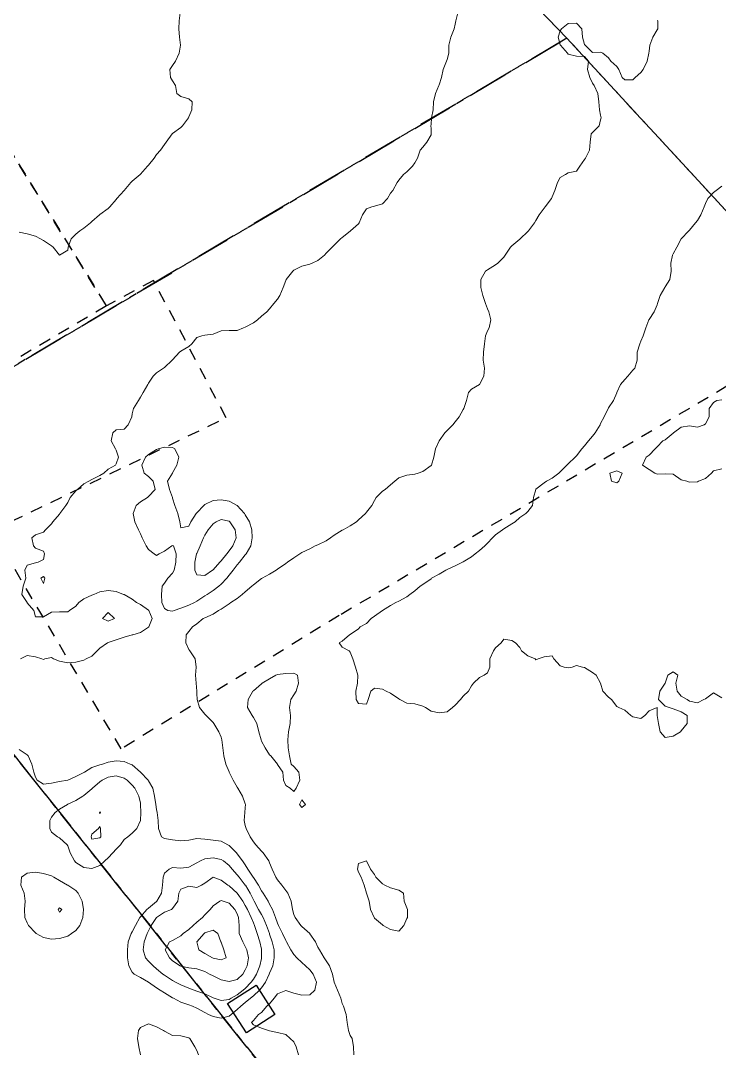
# Model space of a CAD drawing. Header units: centimetres. Extents: x 0 to 642158, y -847 to 649707.
# Drawn here: x 617417.8 to 617461.1, y 621303 to 621366.8 of the extents above; entities that cross this region are included whole.
import ezdxf

# ---------------------------------------------------------------- set-up
doc = ezdxf.new("R2010")
doc.units = ezdxf.units.CM
doc.header["$MEASUREMENT"] = 0
doc.linetypes.add('CENTERX2', pattern=[4, 2.5, -0.5, 0.5, -0.5])
doc.linetypes.add('JIS_02_0.7', pattern=[1.35, 0.75, -0.6])
doc.layers.add('SPW_batiments', color=7, linetype='Continuous')
doc.layers.add('SPW_parcellaire cadastral', color=7, linetype='CENTERX2', lineweight=25, true_color=0xff0542)
doc.layers.add('WAL_parcellaire agricole', color=7, linetype='JIS_02_0.7', lineweight=25)
doc.layers.add('WAL_topographie 0.5', color=253, linetype='Continuous', lineweight=20)

msp = doc.modelspace()

# ---------------------------------------------------------------- linework, layer by layer
at = {"layer": 'SPW_batiments'}
msp.add_lwpolyline([(617433.584, 621305.24), (617431.818, 621304.106), (617430.65, 621305.922), (617432.417, 621307.056), (617433.584, 621305.24)], dxfattribs=at)
at = {"layer": 'SPW_parcellaire cadastral'}
for points in [[(617400.462, 621418.735), (617451.656, 621365.687), (617404.402, 621337.638), (617394.495, 621352.217), (617383.829, 621366.334), (617372.691, 621380.285), (617362.157, 621394.48), (617400.462, 621418.735)], [(617400.462, 621418.735), (617541.325, 621322.196), (617503.194, 621309.834), (617451.656, 621365.687), (617400.462, 621418.735)], [(617451.656, 621365.687), (617503.194, 621309.834), (617490.982, 621306.173), (617493.171, 621301.183), (617448.942, 621281.775), (617445.161, 621286.519), (617442.033, 621290.439), (617439.344, 621293.818), (617404.402, 621337.638), (617451.656, 621365.687)], [(617349.534, 621304.802), (617350.32, 621305.271), (617358.8, 621310.338), (617363.372, 621313.057), (617376.162, 621320.705), (617382.725, 621324.638), (617385.06, 621326.038), (617404.402, 621337.638), (617439.344, 621293.818), (617388.2, 621271.782), (617386.519, 621271.048), (617386.461, 621271.18), (617380.806, 621268.697), (617380.756, 621268.746), (617376.608, 621266.942), (617369.098, 621263.521), (617359.483, 621285.02), (617357.076, 621290.252), (617354.818, 621294.722), (617354.012, 621294.316), (617351.355, 621299.416), (617352.185, 621299.836), (617349.534, 621304.802)]]:
    msp.add_lwpolyline(points, dxfattribs=at)
at = {"layer": 'WAL_parcellaire agricole'}
for points in [[(617363.308, 621394.179), (617385.805, 621409.599), (617423.146, 621349.103), (617405.064, 621338.435), (617390.062, 621357.683), (617363.308, 621394.179)], [(617672.807, 621373.966), (617621.685, 621350.585), (617481.818, 621292.611), (617467.695, 621283.943), (617462.445, 621283.067), (617459.945, 621280.192), (617452.696, 621276.191), (617454.02, 621281.341), (617490.567, 621301.945), (617465.062, 621346.192), (617437.564, 621329.939), (617424.066, 621321.687), (617416.064, 621335.186), (617430.563, 621342.188), (617426.062, 621350.687), (617423.146, 621349.103), (617385.805, 621409.599)]]:
    msp.add_lwpolyline(points, dxfattribs=at)
at = {"layer": 'WAL_topographie 0.5'}
for points in [[(617427.712, 621367.25), (617427.659, 621366.75), (617427.625, 621366.25), (617427.669, 621365.75), (617427.739, 621365.25), (617427.661, 621364.75), (617427.421, 621364.25), (617427.25, 621363.989), (617427.083, 621363.75), (617427.119, 621363.25), (617427.25, 621363.05), (617427.417, 621362.75), (617427.513, 621362.25), (617427.75, 621362.077), (617428.25, 621361.934), (617428.456, 621361.75), (617428.44, 621361.25), (617428.25, 621360.806), (617428.225, 621360.75), (617427.85, 621360.25), (617427.75, 621360.159), (617427.25, 621359.773), (617427.226, 621359.75), (617426.843, 621359.25), (617426.75, 621359.094), (617426.494, 621358.75), (617426.25, 621358.474), (617426.104, 621358.25), (617425.75, 621357.814), (617425.699, 621357.75), (617425.25, 621357.268), (617425.229, 621357.25), (617424.75, 621356.839), (617424.665, 621356.75), (617424.25, 621356.25), (617424.25, 621356.25), (617423.794, 621355.75), (617423.75, 621355.697), (617423.358, 621355.25), (617423.25, 621355.139), (617422.75, 621354.774), (617422.716, 621354.75), (617422.25, 621354.323), (617422.17, 621354.25), (617421.75, 621353.914), (617421.507, 621353.75), (617421.25, 621353.556), (617420.967, 621353.25), (617420.778, 621352.75), (617420.75, 621352.55), (617420.25, 621352.25), (617420.25, 621352.25), (617420.25, 621352.25), (617419.847, 621352.75), (617419.75, 621352.819), (617419.25, 621353.156), (617419.074, 621353.25), (617418.75, 621353.419), (617418.25, 621353.578), (617417.75, 621353.67)], [(617444.906, 621367.25), (617444.79, 621366.75), (617444.75, 621366.541), (617444.683, 621366.25), (617444.467, 621365.75), (617444.35, 621365.25), (617444.343, 621364.75), (617444.25, 621364.357), (617444.217, 621364.25), (617444.006, 621363.75), (617443.889, 621363.25), (617443.75, 621362.796), (617443.738, 621362.75), (617443.534, 621362.25), (617443.41, 621361.75), (617443.375, 621361.25), (617443.289, 621360.75), (617443.25, 621360.333), (617443.241, 621360.25), (617443.25, 621360.083), (617443.269, 621359.75), (617443.25, 621359.704), (617442.994, 621359.25), (617442.75, 621358.933), (617442.578, 621358.75), (617442.409, 621358.25), (617442.25, 621357.954), (617442.105, 621357.75), (617441.75, 621357.406), (617441.542, 621357.25), (617441.25, 621356.9), (617441.159, 621356.75), (617440.893, 621356.25), (617440.75, 621356.083), (617440.56, 621355.75), (617440.25, 621355.425), (617439.75, 621355.291), (617439.583, 621355.25), (617439.25, 621355.112), (617439.011, 621354.75), (617438.794, 621354.25), (617438.75, 621354.183), (617438.269, 621353.75), (617438.25, 621353.735), (617437.75, 621353.346), (617437.654, 621353.25), (617437.25, 621352.875), (617437.137, 621352.75), (617436.75, 621352.363), (617436.647, 621352.25), (617436.25, 621351.912), (617435.889, 621351.75), (617435.75, 621351.696), (617435.25, 621351.56), (617434.75, 621351.311), (617434.689, 621351.25), (617434.274, 621350.75), (617434.25, 621350.687), (617434.091, 621350.25), (617433.893, 621349.75), (617433.75, 621349.523), (617433.51, 621349.25), (617433.25, 621348.925), (617433.091, 621348.75), (617432.75, 621348.472), (617432.5, 621348.25), (617432.25, 621348.068), (617431.75, 621347.792), (617431.635, 621347.75), (617431.25, 621347.594), (617430.75, 621347.583), (617430.25, 621347.571), (617429.75, 621347.361), (617429.25, 621347.286), (617429.05, 621347.25), (617428.75, 621347.15), (617428.434, 621346.75), (617428.25, 621346.591), (617427.75, 621346.308), (617427.682, 621346.25), (617427.25, 621345.775), (617427.227, 621345.75), (617426.75, 621345.294), (617426.683, 621345.25), (617426.25, 621344.967), (617426.05, 621344.75), (617425.75, 621344.333), (617425.703, 621344.25), (617425.426, 621343.75), (617425.25, 621343.45), (617425.125, 621343.25), (617424.827, 621342.75), (617424.75, 621342.417), (617424.719, 621342.25), (617424.5, 621341.75), (617424.25, 621341.477), (617423.75, 621341.445), (617423.544, 621341.25), (617423.45, 621340.75), (617423.708, 621340.25), (617423.75, 621340.179), (617423.9, 621339.75), (617423.75, 621339.321), (617423.717, 621339.25), (617423.25, 621338.991), (617422.979, 621338.75), (617422.75, 621338.613), (617422.25, 621338.353), (617422.068, 621338.25), (617421.75, 621338.091), (617421.355, 621337.75), (617421.25, 621337.652), (617420.899, 621337.25), (617420.75, 621336.946), (617420.645, 621336.75), (617420.271, 621336.25), (617420.25, 621336.222), (617419.835, 621335.75), (617419.75, 621335.61), (617419.375, 621335.25), (617419.25, 621335.092), (617418.75, 621334.941), (617418.539, 621334.75), (617418.632, 621334.25), (617418.75, 621334.107), (617419.25, 621333.932), (617419.306, 621333.75), (617419.25, 621333.417), (617418.917, 621333.25), (617418.75, 621333.204), (617418.25, 621333.068), (617418.091, 621332.75), (617418.15, 621332.25), (617417.991, 621331.75), (617417.9, 621331.25), (617418.233, 621330.75), (617418.25, 621330.733), (617418.65, 621330.25), (617418.75, 621329.861), (617419.25, 621329.859), (617419.75, 621330.142), (617420.25, 621330.173), (617420.75, 621330.17), (617420.863, 621330.25), (617421.25, 621330.527), (617421.444, 621330.75), (617421.75, 621330.972), (617422.25, 621331.207), (617422.378, 621331.25), (617422.75, 621331.416), (617423.25, 621331.489), (617423.75, 621331.435), (617424.212, 621331.25), (617424.25, 621331.236), (617424.75, 621330.95), (617425.011, 621330.75), (617425.25, 621330.621), (617425.75, 621330.27), (617425.783, 621330.25), (617425.975, 621329.75), (617425.777, 621329.25), (617425.75, 621329.223), (617425.25, 621328.884), (617424.779, 621328.75), (617424.75, 621328.74), (617424.25, 621328.608), (617423.75, 621328.438), (617423.25, 621328.268), (617423.205, 621328.25), (617422.75, 621327.925), (617422.583, 621327.75), (617422.25, 621327.433), (617421.892, 621327.25), (617421.75, 621327.177), (617421.25, 621327.047), (617420.75, 621327.022), (617420.25, 621327.119), (617419.872, 621327.25), (617419.75, 621327.337), (617419.341, 621327.25), (617419.25, 621327.214), (617419.139, 621327.25), (617418.75, 621327.38), (617418.25, 621327.47), (617417.824, 621327.25)], [(617457.25, 621366.779), (617457.292, 621366.75), (617457.294, 621366.25), (617457.25, 621366.187), (617456.981, 621365.75), (617456.798, 621365.25), (617456.75, 621364.875), (617456.735, 621364.75), (617456.638, 621364.25), (617456.384, 621363.75), (617456.25, 621363.546), (617455.902, 621363.25), (617455.75, 621363.11), (617455.25, 621363.1), (617455.092, 621363.25), (617454.881, 621363.75), (617454.75, 621363.917), (617454.375, 621364.25), (617454.25, 621364.473), (617453.893, 621364.75), (617453.75, 621364.821), (617453.25, 621364.792), (617452.792, 621365.25), (617452.75, 621365.292), (617452.635, 621365.75), (617452.595, 621366.25), (617452.25, 621366.62), (617451.75, 621366.597), (617451.325, 621366.25), (617451.25, 621366.125), (617451.13, 621365.75), (617451.25, 621365.276), (617451.26, 621365.25), (617451.7, 621364.75), (617451.75, 621364.687), (617452.25, 621364.562), (617452.75, 621364.55), (617453, 621364.25), (617452.945, 621363.75), (617453.078, 621363.25), (617453.25, 621362.893), (617453.345, 621362.75), (617453.573, 621362.25), (617453.639, 621361.75), (617453.673, 621361.25), (617453.75, 621360.917), (617453.781, 621360.75), (617453.75, 621360.625), (617453.667, 621360.25), (617453.25, 621359.833), (617453.162, 621359.75), (617453.104, 621359.25), (617453.071, 621358.75), (617452.807, 621358.25), (617452.75, 621358.163), (617452.471, 621357.75), (617452.25, 621357.45), (617451.75, 621357.341), (617451.568, 621357.25), (617451.25, 621357.066), (617451.074, 621356.75), (617450.924, 621356.25), (617450.75, 621355.855), (617450.706, 621355.75), (617450.323, 621355.25), (617450.25, 621355.153), (617449.945, 621354.75), (617449.75, 621354.402), (617449.66, 621354.25), (617449.288, 621353.75), (617449.25, 621353.71), (617448.764, 621353.25), (617448.75, 621353.236), (617448.25, 621352.827), (617448.177, 621352.75), (617447.842, 621352.25), (617447.75, 621352.125), (617447.388, 621351.75), (617447.25, 621351.65), (617446.75, 621351.335), (617446.633, 621351.25), (617446.325, 621350.75), (617446.328, 621350.25), (617446.455, 621349.75), (617446.625, 621349.25), (617446.75, 621348.917), (617446.821, 621348.75), (617446.962, 621348.25), (617446.841, 621347.75), (617446.75, 621347.568), (617446.633, 621347.25), (617446.563, 621346.75), (617446.5, 621346.25), (617446.482, 621345.75), (617446.561, 621345.25), (617446.513, 621344.75), (617446.25, 621344.25), (617446.25, 621344.25), (617445.75, 621343.95), (617445.571, 621343.75), (617445.44, 621343.25), (617445.283, 621342.75), (617445.25, 621342.692), (617445, 621342.25), (617444.75, 621341.921), (617444.596, 621341.75), (617444.25, 621341.404), (617444.1, 621341.25), (617443.75, 621340.75), (617443.75, 621340.75), (617443.518, 621340.25), (617443.434, 621339.75), (617443.284, 621339.25), (617443.25, 621339.225), (617442.75, 621338.855), (617442.464, 621338.75), (617442.25, 621338.695), (617441.75, 621338.632), (617441.25, 621338.467), (617441.017, 621338.25), (617440.75, 621338.041), (617440.417, 621337.75), (617440.25, 621337.634), (617439.86, 621337.25), (617439.75, 621337.058), (617439.579, 621336.75), (617439.25, 621336.339), (617439.186, 621336.25), (617438.75, 621335.868), (617438.645, 621335.75), (617438.25, 621335.487), (617437.801, 621335.25), (617437.75, 621335.226), (617437.25, 621334.924), (617437.029, 621334.75), (617436.75, 621334.571), (617436.25, 621334.327), (617436.075, 621334.25), (617435.75, 621334.077), (617435.25, 621333.833), (617435.12, 621333.75), (617434.75, 621333.521), (617434.368, 621333.25), (617434.25, 621333.167), (617433.75, 621332.819), (617433.65, 621332.75), (617433.25, 621332.493), (617432.788, 621332.25), (617432.75, 621332.228), (617432.25, 621331.844), (617432.145, 621331.75), (617431.75, 621331.403), (617431.554, 621331.25), (617431.25, 621330.994), (617430.859, 621330.75), (617430.75, 621330.665), (617430.25, 621330.331), (617430.087, 621330.25), (617429.75, 621330.016), (617429.25, 621329.8), (617429.143, 621329.75), (617428.75, 621329.426), (617428.478, 621329.25), (617428.25, 621328.956), (617428.093, 621328.75), (617428.069, 621328.25), (617428.25, 621327.833), (617428.304, 621327.75), (617428.639, 621327.25), (617428.699, 621326.75), (617428.672, 621326.25), (617428.707, 621325.75), (617428.738, 621325.25), (617428.75, 621325.107), (617428.769, 621324.75), (617428.917, 621324.25), (617429.25, 621323.833), (617429.315, 621323.75), (617429.75, 621323.319), (617429.8, 621323.25), (617430.1, 621322.75), (617430.25, 621322.406), (617430.298, 621322.25), (617430.366, 621321.75), (617430.417, 621321.25), (617430.541, 621320.75), (617430.75, 621320.263), (617430.754, 621320.25), (617430.988, 621319.75), (617431.25, 621319.306), (617431.282, 621319.25), (617431.568, 621318.75), (617431.75, 621318.293), (617431.768, 621318.25), (617431.75, 621318.036), (617431.72, 621317.75), (617431.688, 621317.25), (617431.75, 621316.938), (617431.799, 621316.75), (617432.054, 621316.25), (617432.25, 621315.927), (617432.405, 621315.75), (617432.75, 621315.348), (617432.865, 621315.25), (617433.201, 621314.75), (617433.25, 621314.622), (617433.415, 621314.25), (617433.648, 621313.75), (617433.75, 621313.574), (617434.007, 621313.25), (617434.25, 621312.912), (617434.379, 621312.75), (617434.588, 621312.25), (617434.679, 621311.75), (617434.75, 621311.427), (617434.834, 621311.25), (617435.188, 621310.75), (617435.25, 621310.685), (617435.735, 621310.25), (617435.75, 621310.232), (617436.101, 621309.75), (617436.25, 621309.421), (617436.338, 621309.25), (617436.64, 621308.75), (617436.75, 621308.564), (617436.959, 621308.25), (617437.15, 621307.75), (617437.247, 621307.25), (617437.25, 621307.238), (617437.45, 621306.75), (617437.656, 621306.25), (617437.75, 621305.917), (617437.823, 621305.75), (617437.988, 621305.25), (617438.055, 621304.75), (617438.146, 621304.25), (617438.25, 621303.948), (617438.36, 621303.75), (617438.442, 621303.25), (617438.471, 621302.75)], [(617461.25, 621356.52), (617460.906, 621356.25), (617460.75, 621356.123), (617460.383, 621355.75), (617460.25, 621355.442), (617460.162, 621355.25), (617459.957, 621354.75), (617459.75, 621354.397), (617459.625, 621354.25), (617459.25, 621353.795), (617459.205, 621353.75), (617458.75, 621353.25), (617458.75, 621353.25), (617458.464, 621352.75), (617458.25, 621352.341), (617458.206, 621352.25), (617458.091, 621351.75), (617458.125, 621351.25), (617458.03, 621350.75), (617457.75, 621350.283), (617457.734, 621350.25), (617457.441, 621349.75), (617457.281, 621349.25), (617457.25, 621349.167), (617457.071, 621348.75), (617456.75, 621348.268), (617456.742, 621348.25), (617456.55, 621347.75), (617456.388, 621347.25), (617456.25, 621346.93), (617456.18, 621346.75), (617456.024, 621346.25), (617456.006, 621345.75), (617455.866, 621345.25), (617455.75, 621345.122), (617455.448, 621344.75), (617455.25, 621344.56), (617454.978, 621344.25), (617454.758, 621343.75), (617454.75, 621343.727), (617454.559, 621343.25), (617454.25, 621342.791), (617454.218, 621342.75), (617453.963, 621342.25), (617453.75, 621341.825), (617453.72, 621341.75), (617453.413, 621341.25), (617453.25, 621341.039), (617452.994, 621340.75), (617452.75, 621340.441), (617452.595, 621340.25), (617452.25, 621339.836), (617452.183, 621339.75), (617451.75, 621339.326), (617451.667, 621339.25), (617451.25, 621338.843), (617451.161, 621338.75), (617450.75, 621338.442), (617450.402, 621338.25), (617450.25, 621338.164), (617449.75, 621337.766), (617449.741, 621337.75), (617449.588, 621337.25), (617449.525, 621336.75), (617449.25, 621336.372), (617449.118, 621336.25), (617448.75, 621336.005), (617448.454, 621335.75), (617448.25, 621335.621), (617447.75, 621335.299), (617447.674, 621335.25), (617447.25, 621334.929), (617447.066, 621334.75), (617446.75, 621334.419), (617446.588, 621334.25), (617446.25, 621333.97), (617445.985, 621333.75), (617445.75, 621333.572), (617445.25, 621333.275), (617445.202, 621333.25), (617444.75, 621333.008), (617444.25, 621332.789), (617444.167, 621332.75), (617443.75, 621332.51), (617443.286, 621332.25), (617443.25, 621332.221), (617442.75, 621331.856), (617442.587, 621331.75), (617442.25, 621331.468), (617441.938, 621331.25), (617441.75, 621331.089), (617441.25, 621330.831), (617441.068, 621330.75), (617440.75, 621330.558), (617440.25, 621330.258), (617440.237, 621330.25), (617439.75, 621329.895), (617439.543, 621329.75), (617439.25, 621329.449), (617438.858, 621329.25), (617438.75, 621329.117), (617438.25, 621328.774), (617438.206, 621328.75), (617437.75, 621328.353), (617437.568, 621328.25), (617437.75, 621327.983), (617438.187, 621327.75), (617438.25, 621327.666), (617438.406, 621327.25), (617438.583, 621326.75), (617438.717, 621326.25), (617438.687, 621325.75), (617438.592, 621325.25), (617438.618, 621324.75), (617438.75, 621324.5), (617439.25, 621324.464), (617439.361, 621324.75), (617439.528, 621325.25), (617439.75, 621325.45), (617440.25, 621325.383), (617440.472, 621325.25), (617440.75, 621325.141), (617441.25, 621324.781), (617441.317, 621324.75), (617441.75, 621324.518), (617442.25, 621324.47), (617442.75, 621324.33), (617442.904, 621324.25), (617443.25, 621324.013), (617443.75, 621323.91), (617444.25, 621323.975), (617444.573, 621324.25), (617444.75, 621324.4), (617445.083, 621324.75), (617445.25, 621324.956), (617445.562, 621325.25), (617445.75, 621325.583), (617445.875, 621325.75), (617446.25, 621326.096), (617446.535, 621326.25), (617446.75, 621326.387), (617446.888, 621326.75), (617446.896, 621327.25), (617447.114, 621327.75), (617447.25, 621327.95), (617447.596, 621328.25), (617447.75, 621328.472), (617448.25, 621328.393), (617448.472, 621328.25), (617448.75, 621327.972), (617448.861, 621327.75), (617449.25, 621327.446), (617449.7, 621327.25), (617449.75, 621327.208), (617449.875, 621327.25), (617450.25, 621327.375), (617450.75, 621327.45), (617450.855, 621327.25), (617451.25, 621326.833), (617451.5, 621326.75), (617451.75, 621326.7), (617452, 621326.75), (617452.25, 621326.838), (617452.625, 621326.75), (617452.75, 621326.725), (617453.25, 621326.417), (617453.469, 621326.25), (617453.75, 621325.75), (617453.75, 621325.75), (617453.889, 621325.25), (617454.25, 621324.889), (617454.429, 621324.75), (617454.75, 621324.3), (617454.875, 621324.25), (617455.25, 621324.083), (617455.625, 621323.75), (617455.75, 621323.667), (617456.25, 621323.568), (617456.5, 621323.75), (617456.75, 621324.036), (617457.25, 621324.25), (617457.25, 621324.25), (617457.25, 621324.25), (617457.25, 621323.75), (617457.341, 621323.25), (617457.438, 621322.75), (617457.75, 621322.393), (617458.25, 621322.464), (617458.694, 621322.75), (617458.75, 621322.806), (617459.114, 621323.25), (617459.107, 621323.75), (617458.75, 621323.977), (617458.25, 621324.173), (617458, 621324.25), (617457.75, 621324.333), (617457.333, 621324.75), (617457.429, 621325.25), (617457.75, 621325.75), (617457.75, 621325.75), (617457.917, 621326.25), (617458.25, 621326.45), (617458.536, 621326.25), (617458.417, 621325.75), (617458.5, 621325.25), (617458.75, 621324.959), (617459.107, 621324.75), (617459.25, 621324.639), (617459.75, 621324.539), (617460.15, 621324.75), (617460.25, 621324.794), (617460.75, 621325.146), (617461.25, 621324.837)], [(617461.25, 621339.019), (617460.75, 621338.904), (617460.617, 621338.75), (617460.25, 621338.427), (617459.821, 621338.25), (617459.75, 621338.219), (617459.25, 621338.197), (617459.083, 621338.25), (617458.75, 621338.345), (617458.25, 621338.687), (617457.75, 621338.722), (617457.25, 621338.69), (617457.114, 621338.75), (617456.75, 621338.985), (617456.341, 621339.25), (617456.583, 621339.75), (617456.75, 621339.859), (617457.125, 621340.25), (617457.25, 621340.386), (617457.614, 621340.75), (617457.75, 621340.81), (617458.25, 621341.232), (617458.263, 621341.25), (617458.75, 621341.605), (617459.25, 621341.677), (617459.75, 621341.595), (617460.159, 621341.75), (617460.25, 621341.817), (617460.467, 621342.25), (617460.47, 621342.75), (617460.75, 621343.118), (617460.942, 621343.25), (617461.25, 621343.283)], [(617427.347, 621330.25), (617427.25, 621330.206), (617426.958, 621330.25), (617426.75, 621330.367), (617426.583, 621330.75), (617426.549, 621331.25), (617426.608, 621331.75), (617426.75, 621331.941), (617426.956, 621332.25), (617427.25, 621332.573), (617427.346, 621332.75), (617427.437, 621333.25), (617427.46, 621333.75), (617427.296, 621334.25), (617427.25, 621334.282), (617427.208, 621334.25), (617426.75, 621333.921), (617426.424, 621333.75), (617426.25, 621333.647), (617426.108, 621333.75), (617425.75, 621334.025), (617425.605, 621334.25), (617425.37, 621334.75), (617425.25, 621335.004), (617425.14, 621335.25), (617424.918, 621335.75), (617424.811, 621336.25), (617424.984, 621336.75), (617425.25, 621336.984), (617425.683, 621337.25), (617425.75, 621337.314), (617426.174, 621337.75), (617426.05, 621338.25), (617425.75, 621338.55), (617425.493, 621338.75), (617425.331, 621339.25), (617425.56, 621339.75), (617425.75, 621339.917), (617426.25, 621340.222), (617426.35, 621340.25), (617426.75, 621340.361), (617427.25, 621340.348), (617427.377, 621340.25), (617427.627, 621339.75), (617427.518, 621339.25), (617427.25, 621338.769), (617427.234, 621338.75), (617426.926, 621338.25), (617427.053, 621337.75), (617427.235, 621337.25), (617427.25, 621337.214), (617427.391, 621336.75), (617427.572, 621336.25), (617427.688, 621335.75), (617427.75, 621335.363), (617428.25, 621335.475), (617428.372, 621335.75), (617428.71, 621336.25), (617428.75, 621336.295), (617429.181, 621336.75), (617429.25, 621336.807), (617429.75, 621337.064), (617430.25, 621337.097), (617430.75, 621337.023), (617431.25, 621336.753), (617431.253, 621336.75), (617431.705, 621336.25), (617431.75, 621336.18), (617432, 621335.75), (617432.143, 621335.25), (617432.173, 621334.75), (617432.094, 621334.25), (617431.803, 621333.75), (617431.75, 621333.688), (617431.392, 621333.25), (617431.25, 621333.075), (617430.994, 621332.75), (617430.75, 621332.441), (617430.603, 621332.25), (617430.25, 621331.882), (617430.1, 621331.75), (617429.75, 621331.48), (617429.392, 621331.25), (617429.25, 621331.16), (617428.75, 621330.834), (617428.602, 621330.75), (617428.25, 621330.578), (617427.75, 621330.391), (617427.347, 621330.25)], [(617454.886, 621338.25), (617454.75, 621338.153), (617454.417, 621338.25), (617454.329, 621338.75), (617454.75, 621338.904), (617455.083, 621338.75), (617454.886, 621338.25)], [(617429.725, 621332.75), (617429.25, 621332.42), (617428.75, 621332.455), (617428.627, 621332.75), (617428.623, 621333.25), (617428.735, 621333.75), (617428.75, 621333.786), (617428.958, 621334.25), (617429.17, 621334.75), (617429.25, 621334.913), (617429.44, 621335.25), (617429.75, 621335.625), (617429.951, 621335.75), (617430.25, 621335.894), (617430.75, 621335.792), (617430.798, 621335.75), (617431.124, 621335.25), (617431.182, 621334.75), (617430.98, 621334.25), (617430.75, 621333.941), (617430.596, 621333.75), (617430.25, 621333.331), (617430.169, 621333.25), (617429.75, 621332.769), (617429.725, 621332.75)], [(617419.341, 621332.25), (617419.25, 621331.917), (617419.083, 621332.25), (617419.25, 621332.361), (617419.341, 621332.25)], [(617423.642, 621329.75), (617423.25, 621329.587), (617422.908, 621329.75), (617423.25, 621330.138), (617423.642, 621329.75)], [(617434.75, 621319.05), (617434.893, 621319.25), (617435.12, 621319.75), (617435.066, 621320.25), (617434.75, 621320.603), (617434.583, 621320.75), (617434.482, 621321.25), (617434.411, 621321.75), (617434.379, 621322.25), (617434.43, 621322.75), (617434.533, 621323.25), (617434.538, 621323.75), (617434.482, 621324.25), (617434.56, 621324.75), (617434.75, 621325.039), (617434.898, 621325.25), (617435.043, 621325.75), (617434.985, 621326.25), (617434.75, 621326.383), (617434.25, 621326.345), (617433.75, 621326.288), (617433.635, 621326.25), (617433.25, 621326.012), (617432.792, 621325.75), (617432.75, 621325.709), (617432.25, 621325.284), (617432.213, 621325.25), (617431.932, 621324.75), (617431.888, 621324.25), (617432.18, 621323.75), (617432.25, 621323.619), (617432.462, 621323.25), (617432.597, 621322.75), (617432.724, 621322.25), (617432.75, 621322.163), (617432.982, 621321.75), (617433.25, 621321.327), (617433.327, 621321.25), (617433.735, 621320.75), (617433.75, 621320.728), (617434.074, 621320.25), (617434.105, 621319.75), (617434.25, 621319.417), (617434.536, 621319.25), (617434.75, 621319.05)], [(617417.75, 621321.653), (617418.25, 621321.317), (617418.292, 621321.25), (617418.533, 621320.75), (617418.657, 621320.25), (617418.75, 621319.942), (617418.869, 621319.75), (617419.25, 621319.492), (617419.75, 621319.561), (617420.25, 621319.668), (617420.75, 621319.747), (617420.758, 621319.75), (617421.25, 621319.983), (617421.75, 621320.223), (617421.795, 621320.25), (617422.25, 621320.532), (617422.75, 621320.708), (617422.913, 621320.75), (617423.25, 621320.863), (617423.75, 621320.95), (617424.25, 621320.911), (617424.628, 621320.75), (617424.75, 621320.698), (617425.25, 621320.253), (617425.253, 621320.25), (617425.724, 621319.75), (617425.75, 621319.706), (617426.017, 621319.25), (617426.119, 621318.75), (617426.204, 621318.25), (617426.25, 621317.928), (617426.287, 621317.75), (617426.344, 621317.25), (617426.382, 621316.75), (617426.559, 621316.25), (617426.75, 621316.132), (617427.25, 621316.047), (617427.75, 621315.988), (617428.25, 621316.038), (617428.75, 621316.142), (617429.25, 621316.105), (617429.75, 621316.037), (617430.25, 621315.969), (617430.672, 621315.75), (617430.75, 621315.713), (617431.194, 621315.25), (617431.25, 621315.188), (617431.573, 621314.75), (617431.75, 621314.498), (617431.915, 621314.25), (617432.239, 621313.75), (617432.25, 621313.733), (617432.561, 621313.25), (617432.75, 621312.901), (617432.848, 621312.75), (617433.156, 621312.25), (617433.25, 621312.075), (617433.427, 621311.75), (617433.623, 621311.25), (617433.75, 621310.891), (617433.806, 621310.75), (617434.053, 621310.25), (617434.25, 621309.827), (617434.299, 621309.75), (617434.561, 621309.25), (617434.75, 621308.96), (617434.948, 621308.75), (617435.25, 621308.471), (617435.469, 621308.25), (617435.75, 621308.009), (617435.953, 621307.75), (617436.152, 621307.25), (617436.057, 621306.75), (617435.75, 621306.454), (617435.25, 621306.447), (617434.75, 621306.562), (617434.25, 621306.723), (617433.75, 621306.519), (617433.532, 621306.25), (617433.25, 621305.9), (617433.089, 621305.75), (617432.75, 621305.377), (617432.565, 621305.25), (617432.25, 621304.866), (617432.141, 621304.75), (617432.25, 621304.609), (617432.75, 621304.397), (617433.185, 621304.25), (617433.25, 621304.235), (617433.75, 621304.132), (617434.25, 621304.012), (617434.526, 621303.75), (617434.75, 621303.55), (617434.909, 621303.25), (617435.034, 621302.75)], [(617423.053, 621314.75), (617422.75, 621314.474), (617422.25, 621314.285), (617421.75, 621314.34), (617421.25, 621314.662), (617421.171, 621314.75), (617420.903, 621315.25), (617420.75, 621315.685), (617420.71, 621315.75), (617420.25, 621316.18), (617420.121, 621316.25), (617419.75, 621316.524), (617419.639, 621316.75), (617419.634, 621317.25), (617419.75, 621317.451), (617419.972, 621317.75), (617420.25, 621317.959), (617420.73, 621318.25), (617420.75, 621318.26), (617421.25, 621318.494), (617421.68, 621318.75), (617421.75, 621318.799), (617422.25, 621319.213), (617422.289, 621319.25), (617422.75, 621319.647), (617422.894, 621319.75), (617423.25, 621319.938), (617423.75, 621320.026), (617424.25, 621319.883), (617424.433, 621319.75), (617424.75, 621319.446), (617424.911, 621319.25), (617425.148, 621318.75), (617425.25, 621318.316), (617425.264, 621318.25), (617425.285, 621317.75), (617425.25, 621317.25), (617425.25, 621317.25), (617425.023, 621316.75), (617424.75, 621316.46), (617424.48, 621316.25), (617424.25, 621316.082), (617424.025, 621315.75), (617423.75, 621315.486), (617423.548, 621315.25), (617423.25, 621314.943), (617423.053, 621314.75)], [(617435.25, 621318.056), (617435.483, 621318.25), (617435.25, 621318.541), (617435.098, 621318.25), (617435.25, 621318.056)], [(617422.773, 621317.75), (617422.75, 621317.67), (617422.719, 621317.75), (617422.75, 621317.795), (617422.773, 621317.75)], [(617422.802, 621316.25), (617422.75, 621316.17), (617422.25, 621316.105), (617422.209, 621316.25), (617422.25, 621316.404), (617422.659, 621316.75), (617422.75, 621316.888), (617422.778, 621316.75), (617422.802, 621316.25)], [(617430.874, 621305.25), (617430.75, 621305.147), (617430.25, 621305.022), (617429.75, 621305.124), (617429.48, 621305.25), (617429.25, 621305.363), (617428.75, 621305.637), (617428.476, 621305.75), (617428.25, 621305.834), (617427.75, 621306.014), (617427.307, 621306.25), (617427.25, 621306.28), (617426.75, 621306.586), (617426.484, 621306.75), (617426.25, 621306.903), (617425.75, 621307.247), (617425.744, 621307.25), (617425.25, 621307.537), (617424.866, 621307.75), (617424.75, 621307.866), (617424.534, 621308.25), (617424.446, 621308.75), (617424.449, 621309.25), (617424.495, 621309.75), (617424.676, 621310.25), (617424.75, 621310.362), (617424.944, 621310.75), (617425.214, 621311.25), (617425.25, 621311.297), (617425.657, 621311.75), (617425.75, 621311.825), (617426.25, 621312.239), (617426.263, 621312.25), (617426.552, 621312.75), (617426.617, 621313.25), (617426.668, 621313.75), (617426.75, 621314.002), (617427.025, 621314.25), (617427.25, 621314.348), (617427.75, 621314.31), (617428.25, 621314.37), (617428.75, 621314.629), (617428.968, 621314.75), (617429.25, 621314.879), (617429.75, 621314.938), (617430.25, 621314.842), (617430.391, 621314.75), (617430.75, 621314.466), (617430.934, 621314.25), (617431.25, 621313.898), (617431.364, 621313.75), (617431.75, 621313.254), (617431.753, 621313.25), (617432.044, 621312.75), (617432.25, 621312.336), (617432.295, 621312.25), (617432.575, 621311.75), (617432.75, 621311.426), (617432.845, 621311.25), (617433.056, 621310.75), (617433.237, 621310.25), (617433.25, 621310.213), (617433.422, 621309.75), (617433.534, 621309.25), (617433.545, 621308.75), (617433.456, 621308.25), (617433.25, 621307.808), (617433.231, 621307.75), (617432.995, 621307.25), (617432.75, 621306.897), (617432.634, 621306.75), (617432.25, 621306.401), (617432.071, 621306.25), (617431.75, 621305.994), (617431.465, 621305.75), (617431.25, 621305.551), (617430.874, 621305.25)], [(617441.25, 621310.406), (617441.573, 621310.75), (617441.75, 621311.179), (617441.786, 621311.25), (617441.792, 621311.75), (617441.75, 621311.85), (617441.583, 621312.25), (617441.536, 621312.75), (617441.25, 621312.932), (617440.75, 621313.094), (617440.393, 621313.25), (617440.25, 621313.327), (617439.827, 621313.75), (617439.75, 621313.917), (617439.5, 621314.25), (617439.25, 621314.75), (617438.75, 621314.583), (617438.697, 621314.25), (617438.75, 621314.05), (617438.917, 621313.75), (617439.118, 621313.25), (617439.25, 621312.75), (617439.25, 621312.75), (617439.417, 621312.25), (617439.509, 621311.75), (617439.723, 621311.25), (617439.75, 621311.215), (617440.25, 621310.786), (617440.288, 621310.75), (617440.75, 621310.5), (617441.25, 621310.406)], [(617420.988, 621310.25), (617420.75, 621310.102), (617420.25, 621309.949), (617419.75, 621309.909), (617419.25, 621310.005), (617418.805, 621310.25), (617418.75, 621310.29), (617418.328, 621310.75), (617418.25, 621310.913), (617418.104, 621311.25), (617418.066, 621311.75), (617418.111, 621312.25), (617418.053, 621312.75), (617417.845, 621313.25), (617417.893, 621313.75), (617418.25, 621313.993), (617418.75, 621314.046), (617419.25, 621313.978), (617419.75, 621313.827), (617419.886, 621313.75), (617420.25, 621313.546), (617420.746, 621313.25), (617420.75, 621313.248), (617421.25, 621312.925), (617421.399, 621312.75), (617421.638, 621312.25), (617421.719, 621311.75), (617421.69, 621311.25), (617421.511, 621310.75), (617421.25, 621310.437), (617420.988, 621310.25)], [(617430.868, 621306.25), (617430.75, 621306.168), (617430.25, 621306.101), (617429.825, 621306.25), (617429.75, 621306.281), (617429.25, 621306.513), (617428.75, 621306.693), (617428.579, 621306.75), (617428.25, 621306.873), (617427.75, 621307.079), (617427.429, 621307.25), (617427.25, 621307.342), (617426.75, 621307.671), (617426.645, 621307.75), (617426.25, 621308.078), (617426.039, 621308.25), (617425.75, 621308.536), (617425.561, 621308.75), (617425.426, 621309.25), (617425.496, 621309.75), (617425.67, 621310.25), (617425.75, 621310.43), (617425.914, 621310.75), (617426.247, 621311.25), (617426.25, 621311.252), (617426.75, 621311.572), (617427.188, 621311.75), (617427.25, 621311.797), (617427.563, 621312.25), (617427.641, 621312.75), (617427.75, 621313.009), (617428.25, 621313.196), (617428.75, 621313.095), (617429.039, 621313.25), (617429.25, 621313.377), (617429.75, 621313.736), (617430.25, 621313.568), (617430.674, 621313.25), (617430.75, 621313.21), (617431.25, 621312.751), (617431.251, 621312.75), (617431.599, 621312.25), (617431.75, 621312.001), (617431.882, 621311.75), (617432.118, 621311.25), (617432.25, 621310.926), (617432.324, 621310.75), (617432.486, 621310.25), (617432.64, 621309.75), (617432.75, 621309.286), (617432.758, 621309.25), (617432.759, 621308.75), (617432.75, 621308.708), (617432.652, 621308.25), (617432.451, 621307.75), (617432.25, 621307.429), (617432.121, 621307.25), (617431.75, 621306.861), (617431.612, 621306.75), (617431.25, 621306.468), (617430.868, 621306.25)], [(617431.588, 621307.75), (617431.25, 621307.414), (617430.75, 621307.28), (617430.25, 621307.393), (617429.75, 621307.627), (617429.541, 621307.75), (617429.25, 621307.902), (617428.75, 621308.063), (617428.25, 621308.134), (617427.75, 621308.234), (617427.716, 621308.25), (617427.25, 621308.573), (617427.063, 621308.75), (617426.783, 621309.25), (617427.05, 621309.75), (617427.25, 621309.83), (617427.75, 621310.104), (617427.911, 621310.25), (617428.25, 621310.513), (617428.512, 621310.75), (617428.75, 621310.967), (617429.097, 621311.25), (617429.25, 621311.41), (617429.568, 621311.75), (617429.75, 621311.968), (617430.168, 621312.25), (617430.25, 621312.292), (617430.388, 621312.25), (617430.75, 621312.137), (617431.109, 621311.75), (617431.25, 621311.47), (617431.334, 621311.25), (617431.368, 621310.75), (617431.377, 621310.25), (617431.588, 621309.75), (617431.75, 621309.463), (617431.841, 621309.25), (617431.942, 621308.75), (617431.866, 621308.25), (617431.75, 621308.003), (617431.588, 621307.75)], [(617420.386, 621311.75), (617420.25, 621311.588), (617420.167, 621311.75), (617420.25, 621311.84), (617420.386, 621311.75)], [(617430.572, 621308.75), (617430.25, 621308.624), (617429.75, 621308.734), (617429.712, 621308.75), (617429.25, 621309.02), (617428.864, 621309.25), (617428.753, 621309.75), (617429.192, 621310.25), (617429.25, 621310.294), (617429.75, 621310.465), (617430.051, 621310.25), (617430.24, 621309.75), (617430.25, 621309.725), (617430.418, 621309.25), (617430.572, 621308.75)], [(617428.843, 621302.75), (617428.75, 621303.009), (617428.618, 621303.25), (617428.314, 621303.75), (617428.25, 621303.809), (617427.75, 621303.922), (617427.25, 621303.947), (617426.75, 621304.202), (617426.69, 621304.25), (617426.25, 621304.474), (617425.75, 621304.671), (617425.25, 621304.44), (617425.142, 621304.25), (617425.076, 621303.75), (617425.153, 621303.25), (617425.25, 621302.75)]]:
    msp.add_lwpolyline(points, dxfattribs=at)

doc.saveas('drawing.dxf')
